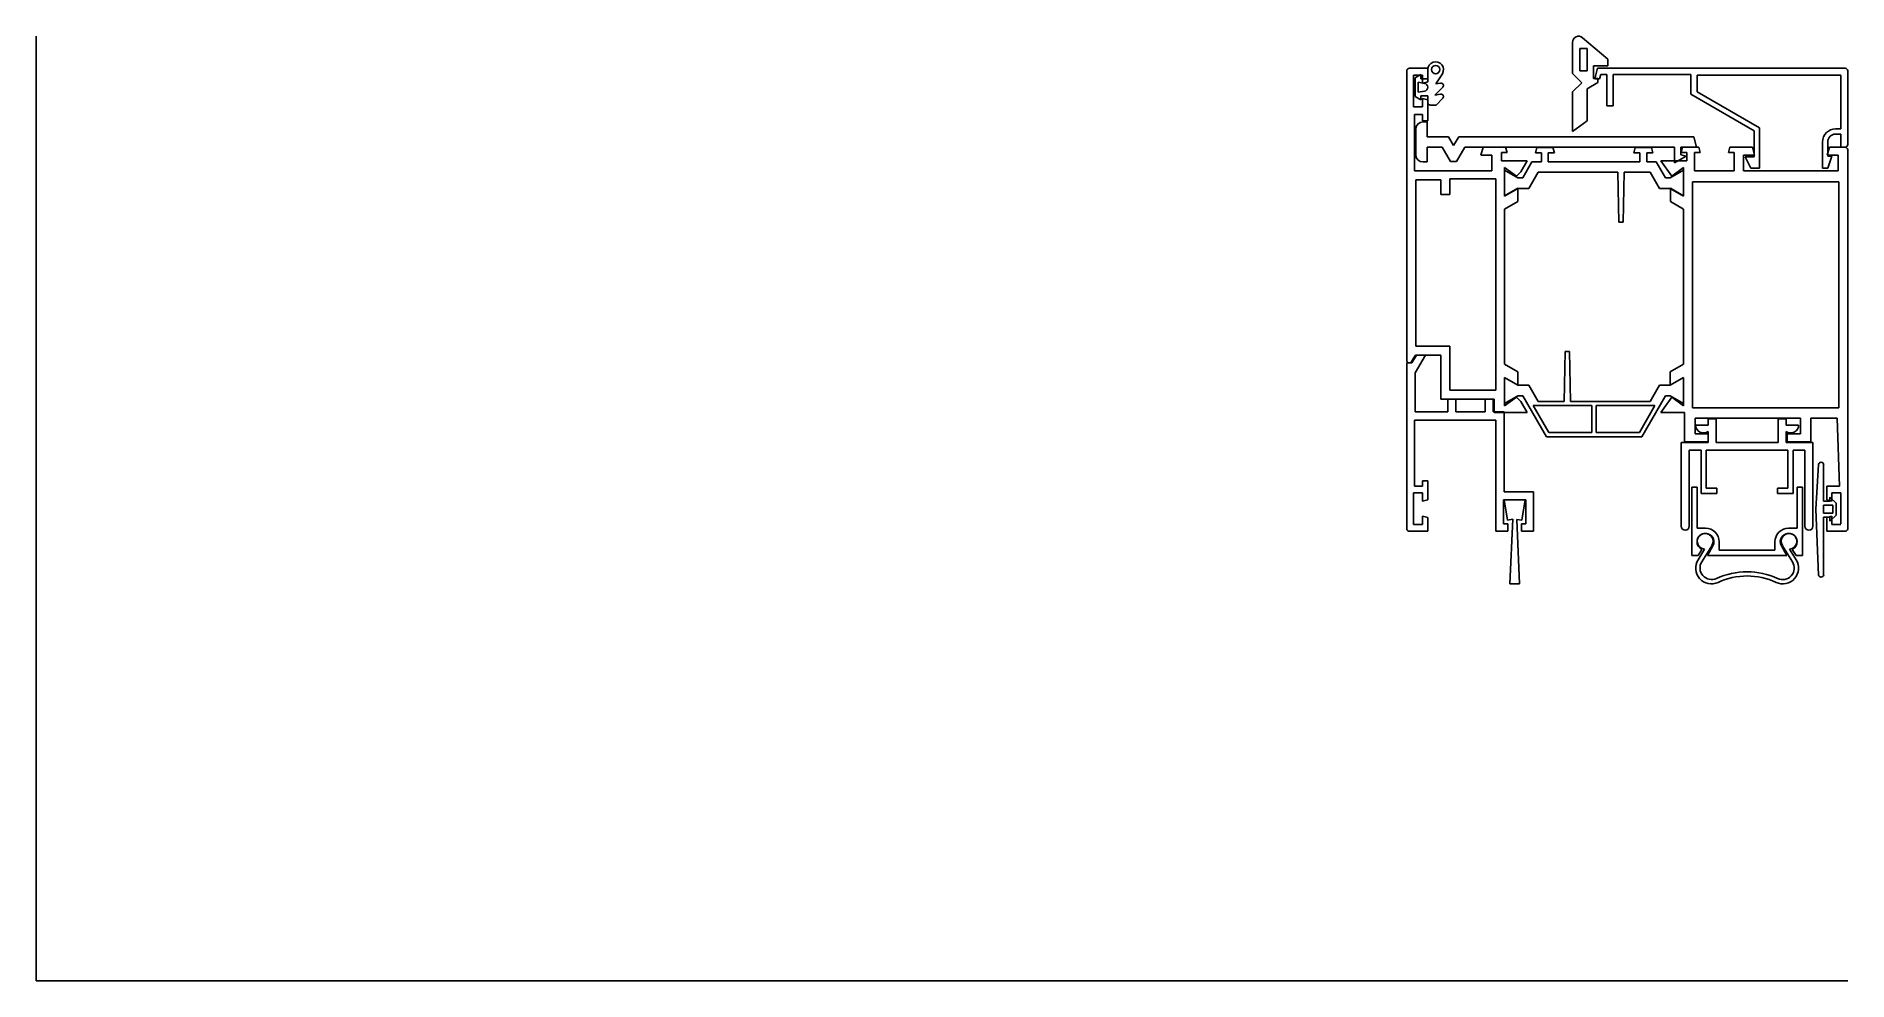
# Model space of a CAD drawing. Extents: x 2 to 346, y 0 to 180.
import ezdxf

# ---------------------------------------------------------------- set-up
doc = ezdxf.new("R2010")
doc.units = 0
doc.layers.get('0').update_dxf_attribs({"linetype": 'CONTINUOUS'})

msp = doc.modelspace()

# ---------------------------------------------------------------- linework, layer by layer
at = {"linetype": 'CONTINUOUS'}
for p, q in [((2, 179.53), (2, 0)), ((300.61, 175.16), (295.82, 179.25)), ((293.88, 178.36), (293.88, 172.46)), ((295.29, 172.95), (295.29, 177.21)), ((295.29, 177.21), (296.66, 177.21)), ((296.66, 177.21), (296.66, 172.95)), ((262.4, 172.93), (262.4, 117.93)), ((266.4, 173.43), (262.9, 173.43)), ((263.7, 166.13), (263.7, 172.13)), ((263.7, 172.13), (265.4, 172.13)), ((265.1, 172.23), (264, 171.62)), ((265.1, 171.43), (265.1, 172.23)), ((265.4, 172.13), (265.4, 170.57)), ((266.4, 170.84), (266.4, 173.43)), ((266.4, 173.18), (266.4, 171.43)), ((267.95, 170.47), (269.17, 172.37)), ((293.88, 172.46), (295.65, 170.69)), ((296.66, 172.95), (295.29, 172.95)), ((297.88, 171.52), (297.88, 173.93)), ((297.88, 173.93), (300.61, 173.93)), ((298.65, 173.43), (298.11, 171.43)), ((345.7, 173.43), (298.65, 173.43)), ((299.04, 171.43), (299.26, 172.23)), ((299.26, 172.23), (300.4, 172.23)), ((300.4, 172.23), (300.4, 166.29)), ((300.61, 173.93), (300.61, 175.16)), ((301.6, 166.29), (301.6, 172.23)), ((301.6, 172.23), (316.4, 172.23)), ((316.4, 172.23), (316.4, 168.49)), ((317.6, 168.96), (317.6, 172.13)), ((317.6, 172.13), (344.9, 172.13)), ((344.9, 172.13), (344.9, 161.93)), ((346.2, 158.93), (346.2, 172.93)), ((264, 171.62), (264, 168.05)), ((264.6, 170.77), (265.77, 170.57)), ((264.6, 168.9), (264.6, 170.77)), ((265.77, 169.09), (264.6, 168.9)), ((266.4, 171.43), (265.1, 171.43)), ((265.4, 170.57), (266.4, 170.84)), ((267.75, 168.32), (269.26, 169.83)), ((268.83, 170.61), (267.95, 170.47)), ((295.65, 170.69), (293.88, 168.93)), ((293.88, 168.93), (293.88, 161.42)), ((296.66, 169.55), (298.68, 170.71)), ((296.66, 163.44), (296.66, 169.55)), ((298.68, 171.52), (297.88, 171.52)), ((298.11, 171.43), (299.04, 171.43)), ((298.68, 170.71), (298.68, 171.52)), ((329.4, 162.14), (317.6, 168.96)), ((265.4, 166.13), (263.7, 166.13)), ((264, 168.05), (265.1, 167.43)), ((265.1, 167.43), (265.1, 168.23)), ((265.1, 168.23), (266.4, 168.23)), ((266.4, 167.43), (265.4, 167.69)), ((265.4, 167.69), (265.4, 166.13)), ((266.4, 168.23), (266.4, 166.93)), ((266.4, 163.43), (266.4, 167.43)), ((266.9, 166.43), (268, 166.43)), ((268.83, 168.5), (267.75, 168.32)), ((268, 166.43), (269.24, 167.73)), ((300.4, 166.29), (301.6, 166.29)), ((316.4, 168.49), (328.4, 161.57)), ((263.9, 153.93), (263.9, 164.63)), ((263.9, 164.63), (265.4, 164.63)), ((264.1, 161.83), (264.1, 157.03)), ((265.4, 164.63), (265.4, 163.43)), ((265.4, 163.43), (266.4, 163.43)), ((266.3, 163.23), (265.5, 163.23)), ((266.3, 160.43), (266.3, 163.23)), ((293.88, 161.42), (296.66, 163.44)), ((329.4, 154.44), (329.4, 162.14)), ((344.9, 161.93), (343.9, 161.93)), ((270.32, 160.43), (266.3, 160.43)), ((266.3, 155.63), (266.3, 158.43)), ((266.3, 158.43), (269.16, 158.43)), ((269.16, 158.43), (270.72, 155.73)), ((271.3, 158.73), (270.32, 160.43)), ((272.28, 160.43), (271.3, 158.73)), ((271.88, 155.73), (273.44, 158.43)), ((316.92, 160.43), (272.28, 160.43)), ((273.44, 158.43), (313.3, 158.43)), ((276.91, 158.43), (276.51, 156.93)), ((281.19, 158.43), (276.91, 158.43)), ((281.46, 157.43), (281.19, 158.43)), ((287.11, 158.37), (286.84, 157.37)), ((290.19, 158.37), (287.11, 158.37)), ((290.46, 157.37), (290.19, 158.37)), ((305.81, 158.37), (305.54, 157.37)), ((308.89, 158.37), (305.81, 158.37)), ((309.16, 157.37), (308.89, 158.37)), ((313.3, 158.43), (313.3, 155.48)), ((314.5, 157), (314.5, 158.43)), ((314.5, 158.43), (317.45, 158.43)), ((314.81, 158.43), (314.54, 157.43)), ((317.89, 158.43), (314.81, 158.43)), ((317.45, 158.43), (316.92, 160.43)), ((318.16, 157.43), (317.89, 158.43)), ((323.81, 158.43), (323.54, 157.43)), ((328.09, 158.43), (323.81, 158.43)), ((328.49, 156.93), (328.09, 158.43)), ((328.4, 161.57), (328.4, 156.63)), ((341.4, 159.44), (341.4, 154.44)), ((342.71, 158.43), (342.31, 156.93)), ((342.4, 156.73), (342.4, 159.47)), ((345.7, 158.43), (342.71, 158.43)), ((343.87, 160.93), (344.9, 160.93)), ((344.9, 160.93), (344.9, 158.43)), ((344.9, 158.43), (345.7, 158.43)), ((265.5, 155.63), (266.3, 155.63)), ((270.72, 155.73), (271.88, 155.73)), ((276.51, 156.93), (278.6, 156.93)), ((278.6, 156.93), (278.6, 153.93)), ((280.4, 155.86), (280.4, 157.43)), ((280.4, 157.43), (281.46, 157.43)), ((285.29, 155.86), (280.4, 155.86)), ((284.09, 153.78), (285.29, 155.86)), ((286.2, 155.67), (284.43, 152.59)), ((288, 155.67), (286.2, 155.67)), ((286.84, 157.37), (288, 157.37)), ((288, 157.37), (288, 155.67)), ((289.3, 155.67), (289.3, 157.37)), ((289.3, 157.37), (290.46, 157.37)), ((306.7, 155.67), (289.3, 155.67)), ((305.54, 157.37), (306.7, 157.37)), ((306.7, 157.37), (306.7, 155.67)), ((308, 155.67), (308, 157.37)), ((308, 157.37), (309.16, 157.37)), ((309.8, 155.67), (308, 155.67)), ((311.58, 152.59), (309.8, 155.67)), ((315.6, 155.86), (310.69, 155.86)), ((310.69, 155.86), (312.76, 152.96)), ((313.3, 155.48), (315.48, 156.74)), ((315.48, 156.74), (314.5, 157)), ((314.54, 157.43), (315.6, 157.43)), ((315.6, 157.43), (315.6, 155.86)), ((317.1, 153.93), (317.1, 157.43)), ((317.1, 157.43), (318.16, 157.43)), ((323.54, 157.43), (324.6, 157.43)), ((324.6, 157.43), (324.6, 153.93)), ((326.4, 153.93), (326.4, 156.93)), ((326.4, 156.93), (328.49, 156.93)), ((328.4, 156.63), (326.73, 156.63)), ((326.73, 156.63), (327.76, 154.44)), ((342.31, 156.93), (344.4, 156.93)), ((342.4, 154.44), (343.2, 156.73)), ((343.2, 156.73), (342.4, 156.73)), ((344.4, 156.93), (344.4, 153.93)), ((346.2, 85.93), (346.2, 157.93)), ((278.6, 153.93), (263.9, 153.93)), ((264.1, 120.63), (264.1, 152.23)), ((264.1, 152.23), (268.9, 152.23)), ((268.9, 152.23), (268.9, 149.43)), ((270.6, 149.43), (270.6, 152.43)), ((270.6, 152.43), (279.3, 152.43)), ((279.3, 152.43), (279.3, 112.23)), ((281, 149.2), (281, 154.57)), ((281, 154.57), (283.24, 152.96)), ((283.53, 152.59), (281, 154.05)), ((281, 154.05), (281, 149.14)), ((283.24, 152.96), (284.09, 153.78)), ((284.43, 152.59), (283.53, 152.59)), ((285.58, 150.59), (287.36, 153.67)), ((287.36, 153.67), (302.5, 153.67)), ((302.5, 153.67), (302.7, 144.17)), ((303.5, 144.17), (303.7, 153.67)), ((303.7, 153.67), (308.65, 153.67)), ((308.65, 153.67), (310.42, 150.59)), ((312.48, 152.59), (311.58, 152.59)), ((315, 154.05), (312.48, 152.59)), ((312.76, 152.96), (315, 154.57)), ((315, 154.57), (315, 149.2)), ((315, 149.14), (315, 154.05)), ((316.7, 108.93), (316.7, 151.83)), ((316.7, 151.83), (344.5, 151.83)), ((324.6, 153.93), (317.1, 153.93)), ((344.4, 153.93), (326.4, 153.93)), ((327.76, 154.44), (329.4, 154.44)), ((341.4, 154.44), (342.4, 154.44)), ((344.5, 151.83), (344.5, 108.93)), ((268.9, 149.43), (270.6, 149.43)), ((283.5, 150.64), (281, 149.2)), ((281, 149.14), (283.53, 150.59)), ((281, 146.66), (283.5, 148.1)), ((283.5, 148.1), (283.5, 150.64)), ((283.53, 150.59), (285.58, 150.59)), ((310.42, 150.59), (312.48, 150.59)), ((312.48, 150.59), (315, 149.14)), ((315, 149.2), (312.5, 150.64)), ((312.5, 150.64), (312.5, 148.1)), ((312.5, 148.1), (315, 146.66)), ((281, 117.21), (281, 146.66)), ((315, 146.66), (315, 117.21)), ((302.7, 144.17), (303.5, 144.17)), ((270.6, 120.63), (264.1, 120.63)), ((270.6, 112.23), (270.6, 120.63)), ((263.37, 117.43), (262.4, 117.43)), ((262.4, 117.43), (262.4, 85.93)), ((263.33, 117.68), (264.06, 118.93)), ((264.23, 118.93), (263.37, 117.43)), ((264, 115.53), (265.97, 118.93)), ((264.06, 118.93), (268.9, 118.93)), ((265.97, 118.93), (264.23, 118.93)), ((268.9, 118.93), (268.9, 110.53)), ((283.5, 115.76), (281, 117.21)), ((292.5, 119.63), (292.3, 110.13)), ((293.3, 119.63), (292.5, 119.63)), ((293.5, 110.13), (293.3, 119.63)), ((315, 117.21), (312.48, 115.75)), ((264, 108.13), (264, 115.53)), ((283.53, 113.21), (281, 114.67)), ((281, 114.67), (281, 109.75)), ((281, 109.3), (281, 114.67)), ((281, 114.67), (283.5, 113.22)), ((283.5, 113.22), (283.5, 115.76)), ((312.48, 115.75), (312.48, 113.21)), ((315, 114.67), (312.48, 113.21)), ((312.48, 113.21), (315, 114.67)), ((315, 109.75), (315, 114.67)), ((315, 114.67), (315, 109.3)), ((268.9, 110.53), (279, 110.53)), ((271.7, 110.53), (270.2, 110.53)), ((270.2, 110.53), (270.2, 108.13)), ((279.3, 112.23), (270.6, 112.23)), ((271.7, 108.13), (271.7, 110.53)), ((278.8, 110.53), (277.3, 110.53)), ((277.3, 110.53), (277.3, 108.13)), ((278.8, 108.13), (278.8, 110.53)), ((279, 110.53), (279, 108.01)), ((281, 109.75), (283.53, 111.21)), ((283.24, 110.9), (281, 109.3)), ((284.09, 110.09), (283.24, 110.9)), ((285.58, 113.21), (283.53, 113.21)), ((283.53, 111.21), (284.43, 111.21)), ((284.43, 111.21), (288.94, 103.38)), ((287.36, 110.13), (285.58, 113.21)), ((307.06, 103.38), (311.58, 111.21)), ((310.42, 113.21), (308.65, 110.13)), ((312.48, 113.21), (310.42, 113.21)), ((312.76, 110.9), (310.69, 108.01)), ((311.58, 111.21), (312.48, 111.21)), ((312.48, 111.21), (315, 109.75)), ((315, 109.3), (312.76, 110.9)), ((270.2, 108.13), (264, 108.13)), ((277.3, 108.13), (271.7, 108.13)), ((280.9, 108.13), (278.8, 108.13)), ((279, 108.01), (285.29, 108.01)), ((280.9, 92.93), (280.9, 108.13)), ((285.29, 108.01), (284.09, 110.09)), ((289.4, 104.18), (286.43, 109.33)), ((286.43, 109.33), (297.6, 109.33)), ((292.3, 110.13), (287.36, 110.13)), ((308.65, 110.13), (293.5, 110.13)), ((297.6, 109.33), (297.6, 104.18)), ((298.4, 104.18), (298.4, 109.33)), ((298.4, 109.33), (309.57, 109.33)), ((309.57, 109.33), (306.6, 104.18)), ((310.69, 108.01), (315.2, 108.01)), ((315.2, 108.01), (315.2, 102.43)), ((344.5, 108.93), (316.7, 108.93)), ((317.2, 103.93), (317.2, 106.93)), ((317.2, 106.93), (337.2, 106.93)), ((321.17, 106.83), (319.67, 106.83)), ((319.67, 106.83), (319.67, 105.63)), ((321.17, 102.33), (321.17, 106.83)), ((334.47, 106.83), (332.97, 106.83)), ((332.97, 106.83), (332.97, 102.33)), ((334.47, 105.63), (334.47, 106.83)), ((337.2, 106.93), (337.2, 103.93)), ((339.2, 102.43), (339.2, 106.93)), ((339.2, 106.93), (344.2, 106.93)), ((344.2, 106.93), (344.6, 94.03)), ((263.9, 94.03), (263.9, 106.53)), ((263.9, 106.53), (279.3, 106.53)), ((279.3, 106.53), (279.3, 85.43)), ((288.94, 103.38), (307.06, 103.38)), ((297.6, 104.18), (289.4, 104.18)), ((306.6, 104.18), (298.4, 104.18)), ((319.7, 103.93), (317.2, 103.93)), ((319.67, 105.63), (317.27, 105.63)), ((319.67, 104.43), (319.67, 102.33)), ((319.7, 102.43), (319.7, 103.93)), ((336.87, 105.63), (334.47, 105.63)), ((334.47, 102.33), (334.47, 104.43)), ((337.2, 103.93), (334.7, 103.93)), ((334.7, 103.93), (334.7, 102.43)), ((319.67, 102.33), (314.57, 102.33)), ((314.57, 102.33), (314.57, 86.38)), ((315.2, 102.43), (319.7, 102.43)), ((316.07, 86.38), (316.07, 100.83)), ((316.07, 100.83), (318.32, 100.83)), ((318.32, 100.83), (318.32, 92.63)), ((319.32, 93.63), (319.32, 100.83)), ((319.32, 100.83), (334.82, 100.83)), ((332.97, 102.33), (321.17, 102.33)), ((339.57, 102.33), (334.47, 102.33)), ((334.7, 102.43), (339.2, 102.43)), ((334.82, 100.83), (334.82, 93.63)), ((335.82, 92.63), (335.82, 100.83)), ((335.82, 100.83), (338.07, 100.83)), ((338.07, 100.83), (338.07, 86.38)), ((339.57, 86.38), (339.57, 102.33)), ((340.62, 98.15), (340.12, 89.63)), ((341.62, 91.13), (341.62, 98.12)), ((265.4, 94.03), (263.9, 94.03)), ((266.4, 95.03), (265.4, 95.03)), ((265.4, 95.03), (265.4, 94.03)), ((266.4, 91.44), (266.4, 95.03)), ((317.57, 93.8), (316.57, 93.8)), ((316.57, 93.8), (316.57, 80.84)), ((317.57, 86.04), (317.57, 93.8)), ((321.32, 93.63), (319.32, 93.63)), ((321.32, 92.63), (321.32, 93.63)), ((334.82, 93.63), (332.82, 93.63)), ((332.82, 93.63), (332.82, 92.63)), ((337.57, 93.8), (336.57, 93.8)), ((336.57, 93.8), (336.57, 86.04)), ((337.57, 80.84), (337.57, 93.8)), ((344.6, 94.03), (342.2, 94.03)), ((342.2, 94.03), (342.2, 91.44)), ((263.7, 86.73), (263.7, 92.73)), ((263.7, 92.73), (265.4, 92.73)), ((265.4, 92.73), (265.4, 91.17)), ((265.4, 91.17), (266.4, 91.44)), ((280.8, 86.83), (280.8, 91.43)), ((280.8, 91.43), (285, 91.43)), ((286.5, 92.93), (280.9, 92.93)), ((284.9, 91.43), (280.9, 91.43)), ((280.9, 91.43), (281.53, 87.55)), ((284.27, 87.55), (284.9, 91.43)), ((285, 91.43), (285, 86.83)), ((286.5, 85.43), (286.5, 92.93)), ((318.32, 92.63), (321.32, 92.63)), ((332.82, 92.63), (335.82, 92.63)), ((340.12, 89.63), (340.62, 77.12)), ((342.82, 91.13), (341.62, 91.13)), ((341.62, 88.88), (341.62, 90.38)), ((341.62, 90.38), (343.37, 90.38)), ((342.2, 91.44), (343.2, 91.17)), ((344.02, 90.75), (342.82, 91.93)), ((342.82, 91.93), (342.82, 91.13)), ((343.2, 91.17), (343.2, 92.73)), ((343.2, 92.73), (344.9, 92.73)), ((343.37, 90.38), (343.37, 88.88)), ((344.02, 88.52), (344.02, 90.75)), ((344.9, 92.73), (344.9, 86.84)), ((265.4, 86.73), (263.7, 86.73)), ((266.4, 88.03), (265.4, 88.29)), ((265.4, 88.29), (265.4, 86.73)), ((266.4, 85.43), (266.4, 88.03)), ((281.6, 86.83), (280.8, 86.83)), ((281.53, 87.55), (282.56, 87.71)), ((281.6, 85.43), (281.6, 86.83)), ((282.56, 87.71), (281.99, 75.43)), ((283.81, 75.43), (283.32, 87.7)), ((283.32, 87.7), (284.27, 87.55)), ((285, 86.83), (284.2, 86.83)), ((284.2, 86.83), (284.2, 85.43)), ((343.37, 88.88), (341.62, 88.88)), ((341.62, 77.14), (341.62, 88.13)), ((341.62, 88.13), (342.82, 88.13)), ((343.2, 88.29), (342.2, 88.03)), ((342.2, 88.03), (342.2, 85.43)), ((342.82, 87.33), (344.02, 88.52)), ((342.82, 88.13), (342.82, 87.33)), ((343.2, 86.73), (343.2, 88.29)), ((344.9, 86.73), (343.2, 86.73)), ((262.9, 85.43), (266.4, 85.43)), ((279.3, 85.43), (281.6, 85.43)), ((284.2, 85.43), (286.5, 85.43)), ((319.17, 86.04), (317.57, 86.04)), ((318.46, 79.64), (320.36, 82.7)), ((320.56, 82.64), (319.52, 80.84)), ((321.77, 81.84), (321.77, 83.44)), ((332.37, 83.44), (332.37, 81.84)), ((334.63, 80.84), (333.59, 82.64)), ((333.79, 82.7), (335.69, 79.64)), ((336.57, 86.04), (334.97, 86.04)), ((342.2, 85.43), (345.7, 85.43)), ((316.57, 80.84), (317.78, 80.84)), ((319, 82.02), (317.75, 80.02)), ((317.78, 80.84), (318.49, 81.99)), ((319.52, 80.84), (334.63, 80.84)), ((332.37, 81.84), (321.77, 81.84)), ((336.4, 80.02), (335.15, 82.02)), ((335.66, 81.99), (336.37, 80.84)), ((336.37, 80.84), (337.57, 80.84)), ((281.99, 75.43), (283.81, 75.43)), ((346.2, 0), (2, 0))]:
    msp.add_line(p, q, dxfattribs=at)
for centre, radius, start, end in [((295.06, 178.35), 1.18, 49.8999, 179.3879), ((262.9, 172.93), 0.5, 90, 180), ((267.9, 173.17), 1.5, 327.8543, 179.5458), ((267.9, 173.18), 0.8, 360, 180), ((267.9, 173.18), 0.8, 180, 360), ((345.7, 172.93), 0.5, 0, 90), ((265.65, 169.83), 0.75, 279.3668, 80.6332), ((268.91, 170.15), 0.47, 317.5108, 100.2236), ((266.9, 166.93), 0.5, 180, 270), ((268.91, 168.05), 0.46, 316.5544, 99.5133), ((265.5, 161.83), 1.4, 90, 180), ((343.89, 159.44), 2.49, 89.7699, 180.0005), ((343.87, 159.46), 1.47, 89.9987, 179.6102), ((345.7, 158.93), 0.5, 270, 0), ((345.7, 157.93), 0.5, 0, 90), ((265.5, 157.03), 1.4, 180, 270), ((262.9, 117.94), 0.5, 180.5848, 329.3224), ((318.77, 105.63), 1.5, 180, 306.8699), ((335.37, 105.63), 1.5, 233.1301, 360), ((341.12, 98.03), 0.51, 9.644, 166.9193), ((315.32, 86.38), 0.75, 180, 0), ((338.82, 86.38), 0.75, 180, 0), ((262.9, 85.93), 0.5, 180, 270), ((319.17, 83.44), 1.6, 330.1217, 244.7439), ((319.1, 83.53), 1.51, 326.7959, 266.3342), ((319.17, 83.44), 2.6, 360, 90), ((334.97, 83.44), 2.6, 90, 180), ((334.98, 83.44), 1.6, 295.2561, 209.8783), ((335.05, 83.53), 1.51, 273.6658, 213.2041), ((345.7, 85.93), 0.5, 270, 0), ((320.3, 78.44), 3, 148.1569, 295.0771), ((320.33, 78.47), 2.21, 147.9076, 294.8204), ((333.85, 78.44), 3, 244.9229, 31.8431), ((333.82, 78.46), 2.21, 244.7744, 32.2949), ((327.07, 63.94), 13.8, 65.1013, 114.8987), ((327.07, 63.94), 13, 64.9467, 115.0533), ((341.12, 77.23), 0.51, 192.5095, 349.782)]:
    msp.add_arc(centre, radius, start, end, dxfattribs=at)

doc.saveas('drawing.dxf')
